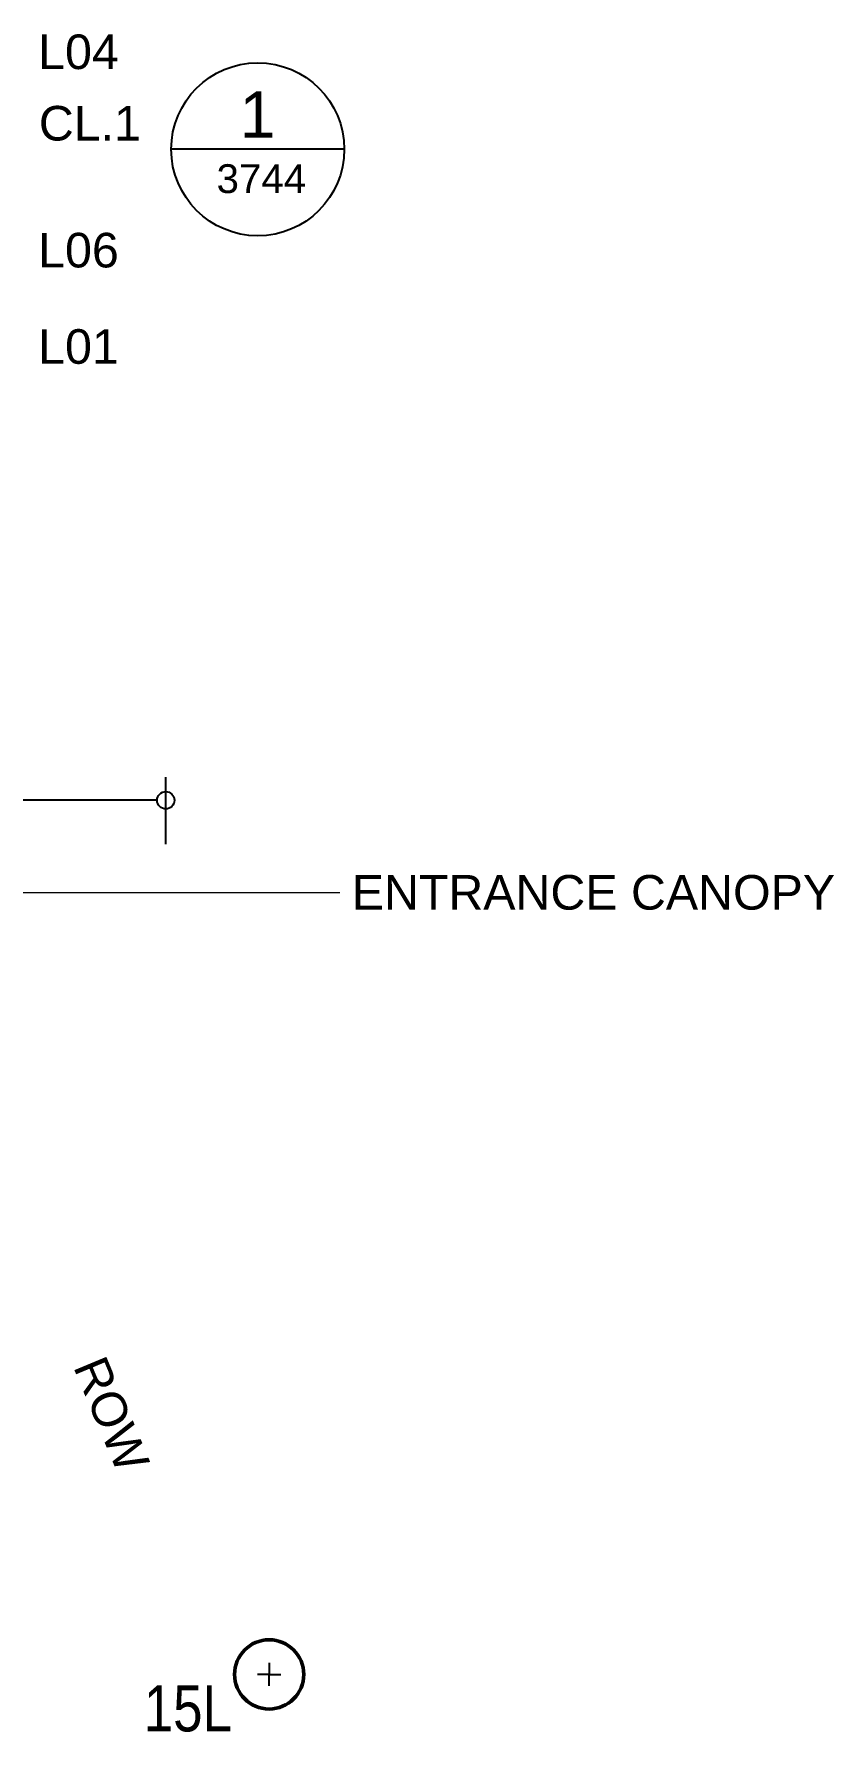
# Model space of a CAD drawing. Header units: millimetres. Extents: x -1379 to 1385823, y -4884429 to 548763.
# Drawn here: x 467631 to 474568, y -2324537 to -2309813 of the extents above; entities that cross this region are included whole.
import ezdxf

# ---------------------------------------------------------------- set-up
doc = ezdxf.new("R2010")
doc.units = ezdxf.units.MM
doc.layers.add('000 - D I M', color=7, linetype='Continuous')
doc.layers.add('A-ANNO-NOTE', color=7, linetype='Continuous', lineweight=35)
doc.layers.add('G-ANNO-TEXT', color=7, linetype='Continuous', lineweight=9)
doc.styles.add('ARIAL', font='arial.ttf')
doc.styles.add('Arial Narrow', font='ARIALN.TTF', dxfattribs={"height": 400})
doc.styles.add('Arial_1', font='arial.ttf', dxfattribs={"height": 125})
doc.styles.add('Arial_2', font='arial.ttf', dxfattribs={"height": 3})
doc.dimstyles.new('DPA-DIM-3_0_C-T', dxfattribs={"dimscale": 304.8, "dimtxt": 306.07782, "dimasz": 0.492126, "dimexe": 0.656168, "dimexo": 0.0625, "dimgap": 0.164042, "dimtad": 0, "dimjust": 2, "dimdec": 0, "dimzin": 0, "dimdsep": 46, "dimtxsty": 'Arial_2', "dimblk1": 'DOTBLANK', "dimblk2": 'OBLIQUE', "dimsah": 1, "dimcen": 0.09, "dimdle": 0.656168, "dimclrd": 7, "dimclre": 7, "dimclrt": 7, "dimadec": 8, "dimazin": 0, "dimtfac": 1, "dimtdec": 4, "dimtix": 1, "dimtmove": 2, "dimatfit": 3, "dimfxl": 1.312336, "dimfxlon": 1, "dimtvp": 1, "dimtolj": 1, "dimtzin": 0, "dimarcsym": 2})

# ---------------------------------------------------------------- blocks, each defined once
blk = doc.blocks.new('DPA_GM_ROW_Node - Large-3578395-IV01 - LOWER ROOF LEVEL PLAN')
at = {"layer": 'A-ANNO-NOTE', "color": 7, "lineweight": 25}
for p, q in [((0, 0), (-1, 0)), ((0, 1), (0, 0)), ((0, 0), (1, 0)), ((0, -1), (0, 0))]:
    blk.add_line(p, q, dxfattribs=at)
at = {"layer": 'A-ANNO-NOTE', "color": 7, "lineweight": 50}
blk.add_circle((0, 0), 3, dxfattribs=at)
blk = doc.blocks.new('*D811')
at = {"layer": 'Defpoints', "color": 7, "transparency": 16777216}
for p in [(468774, -2316458), (468774, -2316600), (468774, -2316600)]:
    blk.add_point(p, dxfattribs=at)
blk = doc.blocks.new('_DotBlank')
at = {"color": 7, "linetype": 'ByBlock', "lineweight": -2}
blk.add_line((-0.5, 0), (-1, 0), dxfattribs=at)
blk.add_circle((0, 0), 0.5, dxfattribs=at)
blk = doc.blocks.new('_None')
blk = doc.blocks.new('_Oblique')
at = {"color": 7, "linetype": 'ByBlock', "lineweight": -2}
blk.add_line((-0.5, -0.5), (0.5, 0.5), dxfattribs=at)
blk = doc.blocks.new('*D812')
at = {"layer": '000 - D I M', "color": 7, "lineweight": -2, "transparency": 16777216}
for p, q in [((466294, -2316077), (466294, -2316658)), ((468774, -2316839), (468774, -2316258)), ((468624, -2316458), (466094, -2316458))]:
    blk.add_line(p, q, dxfattribs=at)
at = {"layer": 'Defpoints', "color": 7, "transparency": 16777216}
for p in [(466294, -2316058), (466294, -2316458), (468774, -2316858)]:
    blk.add_point(p, dxfattribs=at)
at = {"layer": '000 - D I M', "color": 7, "lineweight": -2, "transparency": 16777216, "xscale": 150, "yscale": 150, "zscale": 150, "rotation": 180}
blk.add_blockref('_Oblique', (466294, -2316458), dxfattribs=at)
at = {"layer": '000 - D I M', "color": 7, "lineweight": -2, "transparency": 16777216, "xscale": 150, "yscale": 150, "zscale": 150}
blk.add_blockref('_DotBlank', (468774, -2316458), dxfattribs=at)
at = {"layer": '000 - D I M', "color": 7, "transparency": 16777216, "insert": (467059, -2316217), "char_height": 3, "width": 1107.53, "attachment_point": 1, "line_spacing_factor": 0.941778, "style": 'Arial_2'}
blk.add_mtext('\\A1;2480', dxfattribs=at)

msp = doc.modelspace()

# ---------------------------------------------------------------- linework, layer by layer
at = {"layer": 'A-ANNO-NOTE', "color": 7, "lineweight": 25}
msp.add_line((468821.1, -2310810.5), (470321.1, -2310810.5), dxfattribs=at)
msp.add_circle((469571.1, -2310813.3), 750, dxfattribs=at)
at = {"layer": 'G-ANNO-TEXT', "color": 7}
msp.add_line((461513.7, -2317256.3), (470283.5, -2317256.3), dxfattribs=at)

# ---------------------------------------------------------------- block references
at = {"layer": 'A-ANNO-NOTE', "color": 7, "lineweight": 25, "xscale": 100, "yscale": 100, "zscale": 100}
msp.add_blockref('DPA_GM_ROW_Node - Large-3578395-IV01 - LOWER ROOF LEVEL PLAN', (469669.9, -2324037.7), dxfattribs=at)

# ---------------------------------------------------------------- texts
at = {"layer": 'A-ANNO-NOTE', "color": 7, "lineweight": 9, "attachment_point": 1}
for s, insert, char_height, width, style in [('1', (469413.8, -2310311.3), 400, 376.793, 'ARIAL'), ('3744', (469214.1, -2310943), 250, 929.957, 'Arial_1')]:
    msp.add_mtext(s, dxfattribs=dict(at, insert=insert, char_height=char_height, width=width, style=style))
at = {"layer": 'G-ANNO-TEXT', "color": 7, "attachment_point": 1}
for s, insert, char_height, width, style in [('L04', (467667.4, -2309817.8), 300, 865.822, 'Arial_2'), ('CL.1', (467673.3, -2310437.3), 300, 1090.295, 'Arial_2'), ('L06', (467667.4, -2311537.8), 300, 865.822, 'Arial_2'), ('L01', (467667.4, -2312373.3), 300, 865.822, 'Arial_2'), ('ENTRANCE CANOPY', (470385.7, -2317106.3), 300, 5138.817, 'Arial_2'), ('15L', (468582.9, -2324131.7), 400, 937.974, 'Arial Narrow')]:
    msp.add_mtext(s, dxfattribs=dict(at, insert=insert, char_height=char_height, width=width, style=style))
at = {"layer": 'G-ANNO-TEXT', "color": 7, "insert": (468245.2, -2321252.1), "char_height": 300, "width": 1282.7, "attachment_point": 1, "rotation": 292.65125, "style": 'Arial_2'}
msp.add_mtext('ROW', dxfattribs=at)

# ---------------------------------------------------------------- dimensions: what is measured, and where the dimension line sits
at = {"layer": '000 - D I M', "color": 7}
dim = msp.add_linear_dim(base=(466293.8, -2316458.1), p1=(468773.8, -2316858.1), p2=(466293.8, -2316058.1), dimstyle='DPA-DIM-3_0_C-T', override={"dimpost": '<>', "dimclrd": 7, "dimclre": 7, "dimclrt": 7, "dimfxl": 2605.839596}, dxfattribs=at)
dim.commit()
dim.dimension.update_dxf_attribs({"geometry": '*D812', "text_midpoint": (467613.2, -2316218.6), "dimtype": 160})
dim = msp.add_linear_dim(base=(468773.8, -2316458.1), p1=(468773.8, -2316599.5), p2=(468773.8, -2316599.5), text=' ', dimstyle='DPA-DIM-3_0_C-T', override={"dimpost": '<>', "dimblk": 'None', "dimse1": 1, "dimse2": 1, "dimsd1": 1, "dimsd2": 1, "dimclrd": 7, "dimclre": 7, "dimclrt": 7, "dimfxl": 0}, dxfattribs=at)
dim.commit()
dim.dimension.update_dxf_attribs({"geometry": '*D811', "text_midpoint": (468773.8, -2316458.1)})

doc.saveas('drawing.dxf')
